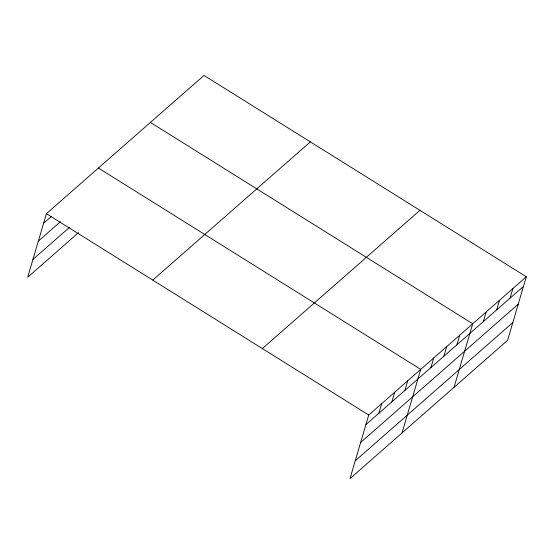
<?xml version="1.0" encoding="UTF-8"?>
<svg xmlns="http://www.w3.org/2000/svg" width="554" height="554" viewBox="0 0 554 554"><rect width="100%" height="100%" fill="white"/><g stroke="black" fill="none" stroke-linecap="round" stroke-linejoin="round"><path stroke-width="0.83" d="M526.3 276.771L368.722 415.015L350.01 478.58L507.589 340.336L526.3 276.771L203.99 75.42L46.411 213.664L27.7 277.229L78.405 232.749M378.888 413.229L381.72 403.61M391.893 401.823L394.718 392.204M404.891 390.418L407.723 380.799M402.01 432.965L420.721 369.393L98.411 168.042M430.887 367.607L433.72 357.988M443.892 356.201L446.725 346.582M456.891 344.796L459.723 335.177M454.017 387.343L472.721 323.771L150.411 122.42M483.289 321.639L486.114 312.027M496.682 309.894L499.514 300.275M510.075 298.142L512.907 288.523M43.579 223.283L51.377 216.434M38.337 241.08L60.441 221.697M32.942 259.424L69.34 227.493M152.772 280.109L310.351 141.866M262.354 348.57L419.939 210.326M365.889 424.634L523.468 286.39M360.647 442.438L518.232 304.194M355.252 460.783L512.831 322.532M46.411 213.664L368.722 415.015"/></g></svg>
